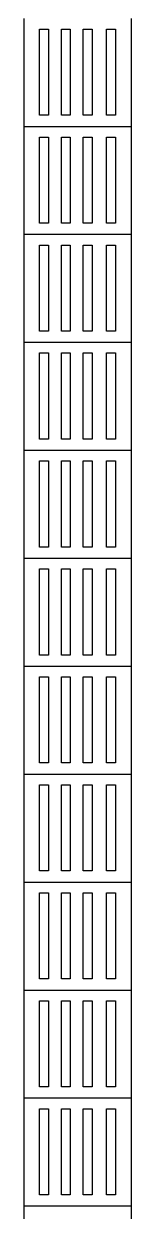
# Model space of a CAD drawing. Header units: metres. Extents: x 341 to 459, y 1341 to 1425.
# Drawn here: x 432.959 to 433.209, y 1406.017 to 1408.767 of the extents above; entities that cross this region are included whole.
import ezdxf

# ---------------------------------------------------------------- set-up
doc = ezdxf.new("R2010")
doc.units = ezdxf.units.M
doc.layers.add('Itens de detalhe', color=7, linetype='Continuous')
doc.layers.add('Notas de texto-1', color=7, linetype='Continuous')

# ---------------------------------------------------------------- blocks, each defined once
blk = doc.blocks.new('piso tatil')
at = {"layer": 'Itens de detalhe', "color": 252, "true_color": 0x939598}
for p, q in [((-78.855, 59.1453), (-78.855, 58.8953)), ((-78.855, 59.1453), (-78.855, 58.8953)), ((-78.605, 58.8953), (-78.605, 59.1453)), ((-78.605, 58.8953), (-78.605, 59.1453)), ((-78.8181, 58.921), (-78.8181, 59.1205)), ((-78.8181, 59.1205), (-78.7976, 59.1205)), ((-78.7976, 59.1205), (-78.7976, 58.921)), ((-78.7674, 58.921), (-78.7674, 59.1205)), ((-78.7674, 59.1205), (-78.7469, 59.1205)), ((-78.7469, 59.1205), (-78.7469, 58.921)), ((-78.7167, 58.921), (-78.7167, 59.1205)), ((-78.7167, 59.1205), (-78.6962, 59.1205)), ((-78.6962, 59.1205), (-78.6962, 58.921)), ((-78.6624, 58.921), (-78.6624, 59.1205)), ((-78.6624, 59.1205), (-78.642, 59.1205)), ((-78.642, 59.1205), (-78.642, 58.921)), ((-78.7976, 58.921), (-78.8181, 58.921)), ((-78.7469, 58.921), (-78.7674, 58.921)), ((-78.6962, 58.921), (-78.7167, 58.921)), ((-78.642, 58.921), (-78.6624, 58.921)), ((-78.855, 58.8953), (-78.855, 58.6453)), ((-78.855, 58.8953), (-78.855, 58.6453)), ((-78.855, 58.8953), (-78.605, 58.8953)), ((-78.855, 58.8953), (-78.605, 58.8953)), ((-78.605, 58.6453), (-78.605, 58.8953)), ((-78.605, 58.6453), (-78.605, 58.8953)), ((-78.8181, 58.671), (-78.8181, 58.8705)), ((-78.8181, 58.8705), (-78.7976, 58.8705)), ((-78.7976, 58.8705), (-78.7976, 58.671)), ((-78.7674, 58.671), (-78.7674, 58.8705)), ((-78.7674, 58.8705), (-78.7469, 58.8705)), ((-78.7469, 58.8705), (-78.7469, 58.671)), ((-78.7167, 58.671), (-78.7167, 58.8705)), ((-78.7167, 58.8705), (-78.6962, 58.8705)), ((-78.6962, 58.8705), (-78.6962, 58.671)), ((-78.6624, 58.671), (-78.6624, 58.8705)), ((-78.6624, 58.8705), (-78.642, 58.8705)), ((-78.642, 58.8705), (-78.642, 58.671)), ((-78.7976, 58.671), (-78.8181, 58.671)), ((-78.7469, 58.671), (-78.7674, 58.671)), ((-78.6962, 58.671), (-78.7167, 58.671)), ((-78.642, 58.671), (-78.6624, 58.671)), ((-78.855, 58.6453), (-78.855, 58.3953)), ((-78.855, 58.6453), (-78.855, 58.3953)), ((-78.855, 58.6453), (-78.605, 58.6453)), ((-78.855, 58.6453), (-78.605, 58.6453)), ((-78.605, 58.3953), (-78.605, 58.6453)), ((-78.605, 58.3953), (-78.605, 58.6453)), ((-78.8181, 58.421), (-78.8181, 58.6205)), ((-78.8181, 58.6205), (-78.7976, 58.6205)), ((-78.7976, 58.6205), (-78.7976, 58.421)), ((-78.7674, 58.421), (-78.7674, 58.6205)), ((-78.7674, 58.6205), (-78.7469, 58.6205)), ((-78.7469, 58.6205), (-78.7469, 58.421)), ((-78.7167, 58.421), (-78.7167, 58.6205)), ((-78.7167, 58.6205), (-78.6962, 58.6205)), ((-78.6962, 58.6205), (-78.6962, 58.421)), ((-78.6624, 58.421), (-78.6624, 58.6205)), ((-78.6624, 58.6205), (-78.642, 58.6205)), ((-78.642, 58.6205), (-78.642, 58.421)), ((-78.7976, 58.421), (-78.8181, 58.421)), ((-78.7469, 58.421), (-78.7674, 58.421)), ((-78.6962, 58.421), (-78.7167, 58.421)), ((-78.642, 58.421), (-78.6624, 58.421)), ((-78.855, 58.3953), (-78.855, 58.1453)), ((-78.855, 58.3953), (-78.855, 58.1453)), ((-78.855, 58.3953), (-78.605, 58.3953)), ((-78.855, 58.3953), (-78.605, 58.3953)), ((-78.605, 58.1453), (-78.605, 58.3953)), ((-78.605, 58.1453), (-78.605, 58.3953)), ((-78.8181, 58.171), (-78.8181, 58.3705)), ((-78.8181, 58.3705), (-78.7976, 58.3705)), ((-78.7976, 58.3705), (-78.7976, 58.171)), ((-78.7674, 58.171), (-78.7674, 58.3705)), ((-78.7674, 58.3705), (-78.7469, 58.3705)), ((-78.7469, 58.3705), (-78.7469, 58.171)), ((-78.7167, 58.171), (-78.7167, 58.3705)), ((-78.7167, 58.3705), (-78.6962, 58.3705)), ((-78.6962, 58.3705), (-78.6962, 58.171)), ((-78.6624, 58.171), (-78.6624, 58.3705)), ((-78.6624, 58.3705), (-78.642, 58.3705)), ((-78.642, 58.3705), (-78.642, 58.171)), ((-78.7976, 58.171), (-78.8181, 58.171)), ((-78.7469, 58.171), (-78.7674, 58.171)), ((-78.6962, 58.171), (-78.7167, 58.171)), ((-78.642, 58.171), (-78.6624, 58.171)), ((-78.855, 58.1453), (-78.855, 57.8953)), ((-78.855, 58.1453), (-78.855, 57.8953)), ((-78.855, 58.1453), (-78.605, 58.1453)), ((-78.855, 58.1453), (-78.605, 58.1453)), ((-78.605, 57.8953), (-78.605, 58.1453)), ((-78.605, 57.8953), (-78.605, 58.1453)), ((-78.8181, 57.921), (-78.8181, 58.1205)), ((-78.8181, 58.1205), (-78.7976, 58.1205)), ((-78.7976, 58.1205), (-78.7976, 57.921)), ((-78.7674, 57.921), (-78.7674, 58.1205)), ((-78.7674, 58.1205), (-78.7469, 58.1205)), ((-78.7469, 58.1205), (-78.7469, 57.921)), ((-78.7167, 57.921), (-78.7167, 58.1205)), ((-78.7167, 58.1205), (-78.6962, 58.1205)), ((-78.6962, 58.1205), (-78.6962, 57.921)), ((-78.6624, 57.921), (-78.6624, 58.1205)), ((-78.6624, 58.1205), (-78.642, 58.1205)), ((-78.642, 58.1205), (-78.642, 57.921)), ((-78.7976, 57.921), (-78.8181, 57.921)), ((-78.7469, 57.921), (-78.7674, 57.921)), ((-78.6962, 57.921), (-78.7167, 57.921)), ((-78.642, 57.921), (-78.6624, 57.921)), ((-78.855, 57.8953), (-78.855, 57.6453)), ((-78.855, 57.8953), (-78.855, 57.6453)), ((-78.855, 57.8953), (-78.605, 57.8953)), ((-78.855, 57.8953), (-78.605, 57.8953)), ((-78.605, 57.6453), (-78.605, 57.8953)), ((-78.605, 57.6453), (-78.605, 57.8953)), ((-78.8181, 57.671), (-78.8181, 57.8705)), ((-78.8181, 57.8705), (-78.7976, 57.8705)), ((-78.7976, 57.8705), (-78.7976, 57.671)), ((-78.7674, 57.671), (-78.7674, 57.8705)), ((-78.7674, 57.8705), (-78.7469, 57.8705)), ((-78.7469, 57.8705), (-78.7469, 57.671)), ((-78.7167, 57.671), (-78.7167, 57.8705)), ((-78.7167, 57.8705), (-78.6962, 57.8705)), ((-78.6962, 57.8705), (-78.6962, 57.671)), ((-78.6624, 57.671), (-78.6624, 57.8705)), ((-78.6624, 57.8705), (-78.642, 57.8705)), ((-78.642, 57.8705), (-78.642, 57.671)), ((-78.7976, 57.671), (-78.8181, 57.671)), ((-78.7469, 57.671), (-78.7674, 57.671)), ((-78.6962, 57.671), (-78.7167, 57.671)), ((-78.642, 57.671), (-78.6624, 57.671)), ((-78.855, 57.6453), (-78.855, 57.3953)), ((-78.855, 57.6453), (-78.855, 57.3953)), ((-78.855, 57.6453), (-78.605, 57.6453)), ((-78.855, 57.6453), (-78.605, 57.6453)), ((-78.605, 57.3953), (-78.605, 57.6453)), ((-78.605, 57.3953), (-78.605, 57.6453)), ((-78.8181, 57.421), (-78.8181, 57.6205)), ((-78.8181, 57.6205), (-78.7976, 57.6205)), ((-78.7976, 57.6205), (-78.7976, 57.421)), ((-78.7674, 57.421), (-78.7674, 57.6205)), ((-78.7674, 57.6205), (-78.7469, 57.6205)), ((-78.7469, 57.6205), (-78.7469, 57.421)), ((-78.7167, 57.421), (-78.7167, 57.6205)), ((-78.7167, 57.6205), (-78.6962, 57.6205)), ((-78.6962, 57.6205), (-78.6962, 57.421)), ((-78.6624, 57.421), (-78.6624, 57.6205)), ((-78.6624, 57.6205), (-78.642, 57.6205)), ((-78.642, 57.6205), (-78.642, 57.421)), ((-78.7976, 57.421), (-78.8181, 57.421)), ((-78.7469, 57.421), (-78.7674, 57.421)), ((-78.6962, 57.421), (-78.7167, 57.421)), ((-78.642, 57.421), (-78.6624, 57.421)), ((-78.855, 57.3953), (-78.855, 57.1453)), ((-78.855, 57.3953), (-78.855, 57.1453)), ((-78.855, 57.3953), (-78.605, 57.3953)), ((-78.855, 57.3953), (-78.605, 57.3953)), ((-78.605, 57.1453), (-78.605, 57.3953)), ((-78.605, 57.1453), (-78.605, 57.3953)), ((-78.8181, 57.171), (-78.8181, 57.3705)), ((-78.8181, 57.3705), (-78.7976, 57.3705)), ((-78.7976, 57.3705), (-78.7976, 57.171)), ((-78.7674, 57.171), (-78.7674, 57.3705)), ((-78.7674, 57.3705), (-78.7469, 57.3705)), ((-78.7469, 57.3705), (-78.7469, 57.171)), ((-78.7167, 57.171), (-78.7167, 57.3705)), ((-78.7167, 57.3705), (-78.6962, 57.3705)), ((-78.6962, 57.3705), (-78.6962, 57.171)), ((-78.6624, 57.171), (-78.6624, 57.3705)), ((-78.6624, 57.3705), (-78.642, 57.3705)), ((-78.642, 57.3705), (-78.642, 57.171)), ((-78.855, 57.1453), (-78.855, 56.8953)), ((-78.855, 57.1453), (-78.855, 56.8953)), ((-78.855, 57.1453), (-78.605, 57.1453)), ((-78.855, 57.1453), (-78.605, 57.1453)), ((-78.7976, 57.171), (-78.8181, 57.171)), ((-78.7469, 57.171), (-78.7674, 57.171)), ((-78.6962, 57.171), (-78.7167, 57.171)), ((-78.642, 57.171), (-78.6624, 57.171)), ((-78.605, 56.8953), (-78.605, 57.1453)), ((-78.605, 56.8953), (-78.605, 57.1453)), ((-78.8181, 56.921), (-78.8181, 57.1205)), ((-78.8181, 57.1205), (-78.7976, 57.1205)), ((-78.7976, 57.1205), (-78.7976, 56.921)), ((-78.7674, 56.921), (-78.7674, 57.1205)), ((-78.7674, 57.1205), (-78.7469, 57.1205)), ((-78.7469, 57.1205), (-78.7469, 56.921)), ((-78.7167, 56.921), (-78.7167, 57.1205)), ((-78.7167, 57.1205), (-78.6962, 57.1205)), ((-78.6962, 57.1205), (-78.6962, 56.921)), ((-78.6624, 56.921), (-78.6624, 57.1205)), ((-78.6624, 57.1205), (-78.642, 57.1205)), ((-78.642, 57.1205), (-78.642, 56.921)), ((-78.7976, 56.921), (-78.8181, 56.921)), ((-78.7469, 56.921), (-78.7674, 56.921)), ((-78.6962, 56.921), (-78.7167, 56.921)), ((-78.642, 56.921), (-78.6624, 56.921)), ((-78.855, 56.8953), (-78.855, 56.6453)), ((-78.855, 56.8953), (-78.855, 56.6453)), ((-78.855, 56.8953), (-78.605, 56.8953)), ((-78.855, 56.8953), (-78.605, 56.8953)), ((-78.8181, 56.671), (-78.8181, 56.8705)), ((-78.8181, 56.8705), (-78.7976, 56.8705)), ((-78.7976, 56.8705), (-78.7976, 56.671)), ((-78.7674, 56.671), (-78.7674, 56.8705)), ((-78.7674, 56.8705), (-78.7469, 56.8705)), ((-78.7469, 56.8705), (-78.7469, 56.671)), ((-78.7167, 56.671), (-78.7167, 56.8705)), ((-78.7167, 56.8705), (-78.6962, 56.8705)), ((-78.6962, 56.8705), (-78.6962, 56.671)), ((-78.6624, 56.671), (-78.6624, 56.8705)), ((-78.6624, 56.8705), (-78.642, 56.8705)), ((-78.642, 56.8705), (-78.642, 56.671)), ((-78.605, 56.6453), (-78.605, 56.8953)), ((-78.605, 56.6453), (-78.605, 56.8953)), ((-78.7976, 56.671), (-78.8181, 56.671)), ((-78.7469, 56.671), (-78.7674, 56.671)), ((-78.6962, 56.671), (-78.7167, 56.671)), ((-78.642, 56.671), (-78.6624, 56.671)), ((-78.855, 56.6453), (-78.855, 56.3953)), ((-78.855, 56.6453), (-78.855, 56.3953)), ((-78.855, 56.6453), (-78.605, 56.6453)), ((-78.855, 56.6453), (-78.605, 56.6453)), ((-78.605, 56.3953), (-78.605, 56.6453)), ((-78.605, 56.3953), (-78.605, 56.6453)), ((-78.8181, 56.421), (-78.8181, 56.6205)), ((-78.8181, 56.6205), (-78.7976, 56.6205)), ((-78.7976, 56.6205), (-78.7976, 56.421)), ((-78.7674, 56.421), (-78.7674, 56.6205)), ((-78.7674, 56.6205), (-78.7469, 56.6205)), ((-78.7469, 56.6205), (-78.7469, 56.421)), ((-78.7167, 56.421), (-78.7167, 56.6205)), ((-78.7167, 56.6205), (-78.6962, 56.6205)), ((-78.6962, 56.6205), (-78.6962, 56.421)), ((-78.6624, 56.421), (-78.6624, 56.6205)), ((-78.6624, 56.6205), (-78.642, 56.6205)), ((-78.642, 56.6205), (-78.642, 56.421)), ((-78.7976, 56.421), (-78.8181, 56.421)), ((-78.7469, 56.421), (-78.7674, 56.421)), ((-78.6962, 56.421), (-78.7167, 56.421)), ((-78.642, 56.421), (-78.6624, 56.421)), ((-78.855, 56.3953), (-78.855, 56.1453)), ((-78.855, 56.3953), (-78.855, 56.1453)), ((-78.855, 56.3953), (-78.605, 56.3953)), ((-78.855, 56.3953), (-78.605, 56.3953)), ((-78.605, 56.1453), (-78.605, 56.3953)), ((-78.605, 56.1453), (-78.605, 56.3953))]:
    blk.add_line(p, q, dxfattribs=at)

msp = doc.modelspace()

# ---------------------------------------------------------------- block references
at = {"layer": 'Notas de texto-1', "color": 252, "true_color": 0x939598}
msp.add_blockref('piso tatil', (511.8138, 1349.634), dxfattribs=at)

doc.saveas('drawing.dxf')
